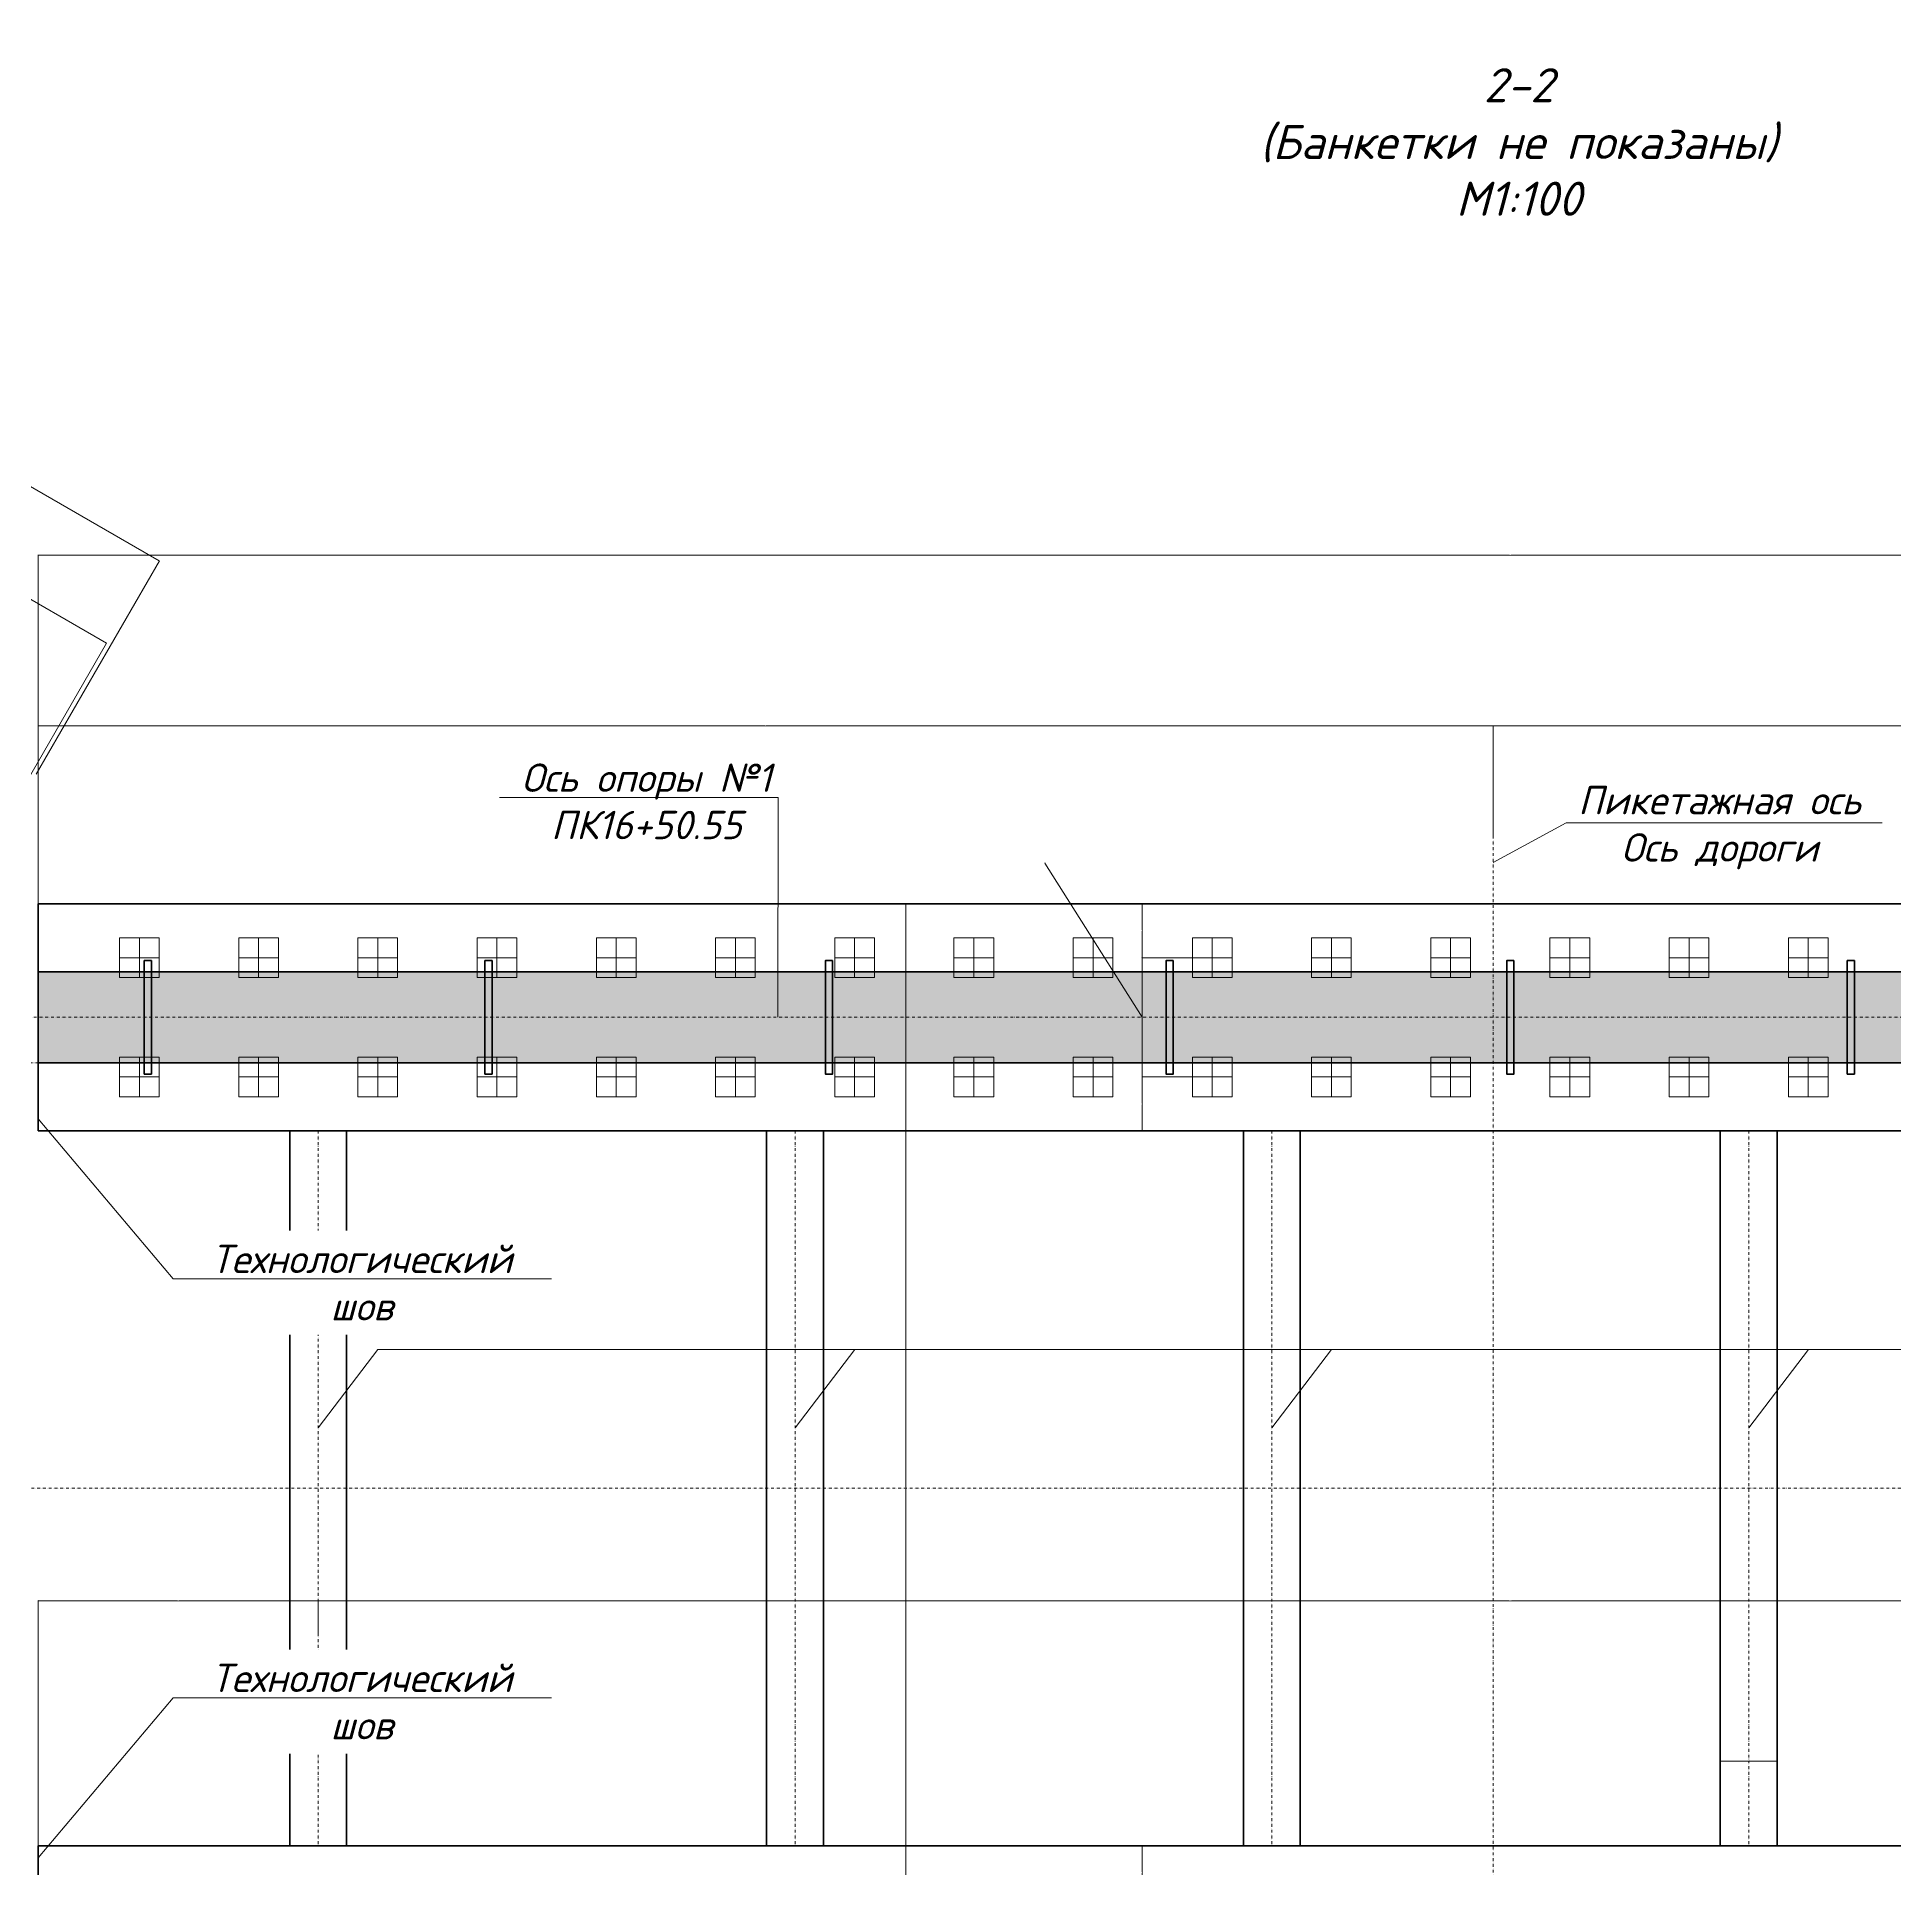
# Model space of a CAD drawing. Header units: millimetres. Extents: x 42180 to 91097, y 36501 to 62073.
# Drawn here: x 53112 to 69475, y 45934 to 62073 of the extents above; entities that cross this region are included whole.
import ezdxf
from ezdxf import colors
from ezdxf.entities.mleader import LeaderData, LeaderLine
from ezdxf.math import Vec2, Vec3

# ---------------------------------------------------------------- set-up
doc = ezdxf.new("R2010")
doc.units = ezdxf.units.MM
doc.linetypes.add('DASHDOT', pattern=[25.4, 12.7, -6.35, 0, -6.35])
doc.linetypes.add('DASHED', pattern=[19.05, 12.7, -6.35])
for name, color, linetype, lineweight in [('$Выноски', 5, 'Continuous', 13), ('$Оси', 1, 'DASHDOT', 13), ('$Пунктир', 3, 'DASHED', 13), ('$Размеры', 5, 'Continuous', 13), ('$Слои конструкции', 7, 'Continuous', 35), ('$Тонкие', 8, 'Continuous', 13)]:
    doc.layers.add(name, color=color, linetype=linetype, lineweight=lineweight)
doc.styles.add('@ТРАНСПРОЕКТ', font='isocpeur.ttf', dxfattribs={"oblique": 15})
doc.styles.get("Standard").update_dxf_attribs({"font": ''})
doc.styles.get('Standard').set_extended_font_data('Arial')
doc.dimstyles.new('@TN  1-100', dxfattribs={"dimscale": 100, "dimtxt": 2.5, "dimasz": 1.5, "dimexe": 0.7, "dimexo": 1, "dimgap": 0.5, "dimtad": 1, "dimdec": 0, "dimzin": 0, "dimdsep": 46, "dimtxsty": '@ТРАНСПРОЕКТ', "dimblk": 'OBLIQUE', "dimcen": 0, "dimclrd": 256, "dimclre": 256, "dimclrt": 256, "dimaunit": 1, "dimadec": 3, "dimazin": 0, "dimtfac": 1, "dimtdec": 0, "dimtofl": 0, "dimtmove": 0, "dimatfit": 3, "dimfxl": 1, "dimtolj": 1, "dimtzin": 0, "dimlwd": 13, "dimlwe": 13, "dimarcsym": 0})
doc.dimstyles.new('@TN  1-100$0', dxfattribs={"dimscale": 100, "dimtxt": 2.5, "dimasz": 1.5, "dimexe": 1, "dimexo": 1, "dimgap": 0.75, "dimtad": 1, "dimdec": 0, "dimzin": 0, "dimdsep": 46, "dimtxsty": '@ТРАНСПРОЕКТ', "dimblk": 'OBLIQUE', "dimcen": 0, "dimclrd": 5, "dimclre": 5, "dimclrt": 5, "dimaunit": 1, "dimadec": 3, "dimazin": 0, "dimtfac": 1, "dimtdec": 0, "dimtofl": 0, "dimtmove": 0, "dimatfit": 3, "dimfxl": 1, "dimtfill": 1, "dimtolj": 1, "dimtzin": 0, "dimlwd": 13, "dimlwe": 13, "dimarcsym": 0})

# ---------------------------------------------------------------- blocks, each defined once
blk = doc.blocks.new('A$C11282C60')
at = {"layer": '$Оси', "ltscale": 0.5}
for points in [[(0.175, 0.35), (0.175, 0)], [(0, 0.175), (0.35, 0.175)]]:
    blk.add_lwpolyline(points, dxfattribs=at)
at = {"layer": '$Пунктир', "ltscale": 0.5}
blk.add_lwpolyline([(0, 0), (0.35, 0), (0.35, 0.35), (0, 0.35)], close=True, dxfattribs=at)
blk = doc.blocks.new('_NONE')
blk = doc.blocks.new('_Oblique')
at = {"color": 0, "linetype": 'ByBlock', "lineweight": -2}
blk.add_line((-0.5, -0.5), (0.5, 0.5), dxfattribs=at)
blk = doc.blocks.new('*D95')
at = {"layer": '$Размеры', "color": 5, "linetype": 'Continuous', "lineweight": 13}
for p, q in [((55587.832885, 48001.984121), (55587.832885, 48297.351015)), ((55587.832885, 48296.351015), (76587.832886, 48296.351015)), ((76587.832886, 47863.269619), (76587.832886, 48297.351015))]:
    blk.add_line(p, q, dxfattribs=at)
at = {"layer": 'Defpoints', "color": 0, "ltscale": 100}
for p in [(76587.832886, 48296.351015), (55587.832885, 48000.984121), (76587.832886, 47862.269619)]:
    blk.add_point(p, dxfattribs=at)
at = {"layer": '$Размеры', "color": 5, "lineweight": 13, "ltscale": 100, "xscale": 1.5, "yscale": 1.5, "zscale": 1.5, "rotation": 180}
blk.add_blockref('_Oblique', (55587.832885, 48296.351015), dxfattribs=at)
at = {"layer": '$Размеры', "color": 5, "lineweight": 13, "ltscale": 100, "xscale": 1.5, "yscale": 1.5, "zscale": 1.5}
blk.add_blockref('_Oblique', (76587.832886, 48296.351015), dxfattribs=at)
at = {"layer": '$Размеры', "color": 5, "ltscale": 100, "insert": (66087.832885, 48298.351015), "char_height": 2.5, "attachment_point": 5, "style": '@ТРАНСПРОЕКТ', "bg_fill": 3, "box_fill_scale": 1.1, "bg_fill_color": 9, "bg_fill_true_color": 13158600, "bg_fill_transparency": 0}
blk.add_mtext('\\A1;5х4200=21000', dxfattribs=at)
blk = doc.blocks.new('*D97')
at = {"layer": '$Размеры', "color": 5, "linetype": 'Continuous', "lineweight": 13}
for p, q in [((53122.832885, 46137.976508), (53122.832885, 48297.351015)), ((55587.832885, 48296.351015), (53122.832885, 48296.351015)), ((55587.832885, 48001.984121), (55587.832885, 48297.351015))]:
    blk.add_line(p, q, dxfattribs=at)
at = {"layer": 'Defpoints', "color": 0, "ltscale": 100}
for p in [(53122.832885, 48296.351015), (55587.832885, 48000.984121), (53122.832885, 46136.976508)]:
    blk.add_point(p, dxfattribs=at)
at = {"layer": '$Размеры', "color": 5, "lineweight": 13, "ltscale": 100, "xscale": 1.5, "yscale": 1.5, "zscale": 1.5, "rotation": 180}
blk.add_blockref('_Oblique', (53122.832885, 48296.351015), dxfattribs=at)
at = {"layer": '$Размеры', "color": 5, "lineweight": 13, "ltscale": 100, "xscale": 1.5, "yscale": 1.5, "zscale": 1.5}
blk.add_blockref('_Oblique', (55587.832885, 48296.351015), dxfattribs=at)
at = {"layer": '$Размеры', "color": 5, "ltscale": 100, "insert": (54355.332885, 48298.351015), "char_height": 2.5, "attachment_point": 5, "style": '@ТРАНСПРОЕКТ', "bg_fill": 3, "box_fill_scale": 1.1, "bg_fill_color": 9, "bg_fill_true_color": 13158600, "bg_fill_transparency": 0}
blk.add_mtext('\\A1;2465', dxfattribs=at)
blk = doc.blocks.new('*D98')
at = {"layer": '$Размеры', "color": 5, "linetype": 'Continuous', "lineweight": 13}
for p, q in [((53122.832885, 54437.976508), (53122.832885, 56006.040696)), ((65937.832885, 56005.040696), (53122.832885, 56005.040696)), ((65937.832885, 55037.976508), (65937.832885, 56006.040696))]:
    blk.add_line(p, q, dxfattribs=at)
at = {"layer": 'Defpoints', "color": 0, "ltscale": 100}
for p in [(53122.832885, 56005.040696), (65937.832885, 55036.976508), (53122.832885, 54436.976508)]:
    blk.add_point(p, dxfattribs=at)
at = {"layer": '$Размеры', "color": 5, "lineweight": 13, "ltscale": 100, "xscale": 1.5, "yscale": 1.5, "zscale": 1.5, "rotation": 180}
blk.add_blockref('_Oblique', (53122.832885, 56005.040696), dxfattribs=at)
at = {"layer": '$Размеры', "color": 5, "lineweight": 13, "ltscale": 100, "xscale": 1.5, "yscale": 1.5, "zscale": 1.5}
blk.add_blockref('_Oblique', (65937.832885, 56005.040696), dxfattribs=at)
at = {"layer": '$Размеры', "color": 5, "ltscale": 100, "insert": (59530.332885, 56007.040696), "char_height": 2.5, "attachment_point": 5, "style": '@ТРАНСПРОЕКТ', "bg_fill": 3, "box_fill_scale": 1.1, "bg_fill_color": 9, "bg_fill_true_color": 13158600, "bg_fill_transparency": 0}
blk.add_mtext('\\A1;12815', dxfattribs=at)
blk = doc.blocks.new('*D99')
at = {"layer": '$Размеры', "color": 5, "linetype": 'Continuous', "lineweight": 13}
for p, q in [((65937.832885, 55037.976508), (65937.832885, 56006.040696)), ((65937.832885, 56005.040696), (79052.832885, 56005.040696)), ((79052.832885, 54437.976508), (79052.832885, 56006.040696))]:
    blk.add_line(p, q, dxfattribs=at)
at = {"layer": 'Defpoints', "color": 0, "ltscale": 100}
for p in [(79052.832885, 56005.040696), (65937.832885, 55036.976508), (79052.832885, 54436.976508)]:
    blk.add_point(p, dxfattribs=at)
at = {"layer": '$Размеры', "color": 5, "lineweight": 13, "ltscale": 100, "xscale": 1.5, "yscale": 1.5, "zscale": 1.5, "rotation": 180}
blk.add_blockref('_Oblique', (65937.832885, 56005.040696), dxfattribs=at)
at = {"layer": '$Размеры', "color": 5, "lineweight": 13, "ltscale": 100, "xscale": 1.5, "yscale": 1.5, "zscale": 1.5}
blk.add_blockref('_Oblique', (79052.832885, 56005.040696), dxfattribs=at)
at = {"layer": '$Размеры', "color": 5, "ltscale": 100, "insert": (72495.332885, 56007.040696), "char_height": 2.5, "attachment_point": 5, "style": '@ТРАНСПРОЕКТ', "bg_fill": 3, "box_fill_scale": 1.1, "bg_fill_color": 9, "bg_fill_true_color": 13158600, "bg_fill_transparency": 0}
blk.add_mtext('\\A1;13115', dxfattribs=at)
blk = doc.blocks.new('*D102')
at = {"layer": '$Размеры', "color": 5, "linetype": 'Continuous', "lineweight": 13}
for p, q in [((63311.832885, 46136.976508), (62843.396383, 46136.976508)), ((62844.396383, 45661.976508), (62844.396383, 46136.976508)), ((63286.832885, 45661.976508), (62843.396383, 45661.976508))]:
    blk.add_line(p, q, dxfattribs=at)
at = {"layer": 'Defpoints', "color": 0, "ltscale": 100}
for p in [(62844.396383, 46136.976508), (63312.832885, 46136.976508), (63287.832885, 45661.976508)]:
    blk.add_point(p, dxfattribs=at)
at = {"layer": '$Размеры', "color": 5, "lineweight": 13, "ltscale": 100, "xscale": 1.5, "yscale": 1.5, "zscale": 1.5}
for p, rotation in [((62844.396383, 46136.976508), 90), ((62844.396383, 45661.976508), 270)]:
    blk.add_blockref('_Oblique', p, dxfattribs=dict(at, rotation=rotation))
at = {"layer": '$Размеры', "color": 5, "ltscale": 100, "insert": (62842.396383, 45899.476508), "char_height": 2.5, "attachment_point": 5, "rotation": 90, "style": '@ТРАНСПРОЕКТ', "bg_fill": 3, "box_fill_scale": 1.1, "bg_fill_color": 9, "bg_fill_true_color": 13158600, "bg_fill_transparency": 0}
blk.add_mtext('\\A1;475', dxfattribs=at)
blk = doc.blocks.new('*D103')
at = {"layer": '$Размеры', "color": 5, "linetype": 'Continuous', "lineweight": 13}
for p, q in [((61989.690398, 54802.143879), (61989.690398, 54794.393879)), ((61989.690398, 54794.393879), (62844.396383, 53436.976508)), ((63286.832885, 53961.976508), (62843.396383, 53961.976508)), ((62844.396383, 52911.976508), (62844.396383, 53961.976508)), ((63286.832885, 52911.976508), (62843.396383, 52911.976508))]:
    blk.add_line(p, q, dxfattribs=at)
at = {"layer": 'Defpoints', "color": 0, "ltscale": 100}
for p in [(62844.396383, 53961.976508), (63287.832885, 53961.976508), (63287.832885, 52911.976508)]:
    blk.add_point(p, dxfattribs=at)
at = {"layer": '$Размеры', "color": 5, "lineweight": 13, "ltscale": 100, "xscale": 1.5, "yscale": 1.5, "zscale": 1.5}
for p, rotation in [((62844.396383, 53961.976508), 90), ((62844.396383, 52911.976508), 270)]:
    blk.add_blockref('_Oblique', p, dxfattribs=dict(at, rotation=rotation))
at = {"layer": '$Размеры', "color": 5, "ltscale": 100, "insert": (61987.690398, 54798.268879), "char_height": 2.5, "attachment_point": 5, "rotation": 89.9999999998, "style": '@ТРАНСПРОЕКТ', "bg_fill": 3, "box_fill_scale": 1.1, "bg_fill_color": 9, "bg_fill_true_color": 13158600, "bg_fill_transparency": 0}
blk.add_mtext('\\A1;1050', dxfattribs=at)
blk = doc.blocks.new('*D104')
at = {"layer": '$Размеры', "color": 5, "linetype": 'Continuous', "lineweight": 13}
for p, q in [((63311.832885, 54436.976508), (62843.396383, 54436.976508)), ((62844.396383, 53961.976508), (62844.396383, 54436.976508)), ((63286.832885, 53961.976508), (62843.396383, 53961.976508))]:
    blk.add_line(p, q, dxfattribs=at)
at = {"layer": 'Defpoints', "color": 0, "ltscale": 100}
for p in [(62844.396383, 54436.976508), (63312.832885, 54436.976508), (63287.832885, 53961.976508)]:
    blk.add_point(p, dxfattribs=at)
at = {"layer": '$Размеры', "color": 5, "lineweight": 13, "ltscale": 100, "xscale": 1.5, "yscale": 1.5, "zscale": 1.5}
for p, rotation in [((62844.396383, 54436.976508), 90), ((62844.396383, 53961.976508), 270)]:
    blk.add_blockref('_Oblique', p, dxfattribs=dict(at, rotation=rotation))
at = {"layer": '$Размеры', "color": 5, "ltscale": 100, "insert": (62842.396383, 54199.476508), "char_height": 2.5, "attachment_point": 5, "rotation": 89.9999999998, "style": '@ТРАНСПРОЕКТ', "bg_fill": 3, "box_fill_scale": 1.1, "bg_fill_color": 9, "bg_fill_true_color": 13158600, "bg_fill_transparency": 0}
blk.add_mtext('\\A1;475', dxfattribs=at)
blk = doc.blocks.new('*D105')
at = {"layer": '$Размеры', "color": 5, "linetype": 'Continuous', "lineweight": 13}
for p, q in [((63286.832885, 52911.976508), (62843.396383, 52911.976508)), ((62844.396383, 52911.976508), (62844.396383, 52436.976508)), ((63311.832885, 52436.976508), (62843.396383, 52436.976508))]:
    blk.add_line(p, q, dxfattribs=at)
at = {"layer": 'Defpoints', "color": 0, "ltscale": 100}
for p in [(63287.832885, 52911.976508), (62844.396383, 52436.976508), (63312.832885, 52436.976508)]:
    blk.add_point(p, dxfattribs=at)
at = {"layer": '$Размеры', "color": 5, "lineweight": 13, "ltscale": 100, "xscale": 1.5, "yscale": 1.5, "zscale": 1.5}
for p, rotation in [((62844.396383, 52911.976508), 90), ((62844.396383, 52436.976508), 270)]:
    blk.add_blockref('_Oblique', p, dxfattribs=dict(at, rotation=rotation))
at = {"layer": '$Размеры', "color": 5, "ltscale": 100, "insert": (62842.396383, 52674.476508), "char_height": 2.5, "attachment_point": 5, "rotation": 89.9999999998, "style": '@ТРАНСПРОЕКТ', "bg_fill": 3, "box_fill_scale": 1.1, "bg_fill_color": 9, "bg_fill_true_color": 13158600, "bg_fill_transparency": 0}
blk.add_mtext('\\A1;475', dxfattribs=at)
blk = doc.blocks.new('*D106')
at = {"layer": '$Размеры', "color": 5, "linetype": 'Continuous', "lineweight": 13}
for p, q in [((61669.105766, 54436.976508), (60763.749849, 54436.976508)), ((60764.749849, 54436.976508), (60764.749849, 44136.976508)), ((61669.105766, 44136.976508), (60763.749849, 44136.976508))]:
    blk.add_line(p, q, dxfattribs=at)
at = {"layer": 'Defpoints', "color": 0, "ltscale": 100}
for p in [(61670.105766, 54436.976508), (60764.749849, 44136.976508), (61670.105766, 44136.976508)]:
    blk.add_point(p, dxfattribs=at)
at = {"layer": '$Размеры', "color": 5, "lineweight": 13, "ltscale": 100, "xscale": 1.5, "yscale": 1.5, "zscale": 1.5}
for p, rotation in [((60764.749849, 54436.976508), 90), ((60764.749849, 44136.976508), 270)]:
    blk.add_blockref('_Oblique', p, dxfattribs=dict(at, rotation=rotation))
at = {"layer": '$Размеры', "color": 5, "ltscale": 100, "insert": (60762.749849, 49286.976508), "char_height": 2.5, "attachment_point": 5, "rotation": 90, "style": '@ТРАНСПРОЕКТ', "bg_fill": 3, "box_fill_scale": 1.1, "bg_fill_color": 9, "bg_fill_true_color": 13158600, "bg_fill_transparency": 0}
blk.add_mtext('\\A1;10300', dxfattribs=at)
blk = doc.blocks.new('*D108')
at = {"layer": '$Размеры', "color": 5, "linetype": 'Continuous', "lineweight": 13}
for p, q in [((67937.832885, 47285.823713), (67937.832885, 46882.63525)), ((68437.832885, 47285.823713), (68437.832885, 46882.63525)), ((67937.832885, 46883.63525), (68437.832885, 46883.63525))]:
    blk.add_line(p, q, dxfattribs=at)
at = {"layer": 'Defpoints', "color": 0, "ltscale": 100}
for p in [(67937.832885, 47286.823713), (68437.832885, 47286.823713), (68437.832885, 46883.63525)]:
    blk.add_point(p, dxfattribs=at)
at = {"layer": '$Размеры', "color": 5, "lineweight": 13, "ltscale": 100, "xscale": 1.5, "yscale": 1.5, "zscale": 1.5, "rotation": 180}
blk.add_blockref('_Oblique', (67937.832885, 46883.63525), dxfattribs=at)
at = {"layer": '$Размеры', "color": 5, "lineweight": 13, "ltscale": 100, "xscale": 1.5, "yscale": 1.5, "zscale": 1.5}
blk.add_blockref('_Oblique', (68437.832885, 46883.63525), dxfattribs=at)
at = {"layer": '$Размеры', "color": 5, "ltscale": 100, "insert": (68187.832885, 46885.63525), "char_height": 2.5, "attachment_point": 5, "style": '@ТРАНСПРОЕКТ', "bg_fill": 3, "box_fill_scale": 1.1, "bg_fill_color": 9, "bg_fill_true_color": 13158600, "bg_fill_transparency": 0}
blk.add_mtext('\\A1;500', dxfattribs=at)
blk = doc.blocks.new('*D136')
at = {"layer": '$Размеры', "color": 5, "linetype": 'Continuous', "lineweight": 13}
blk.add_arc((53102.832885, 53036.976508), 4451.139035, 150, 180, dxfattribs=at)
at = {"layer": 'Defpoints', "color": 0, "ltscale": 100}
for p in [(44009.566145, 58286.976508), (48920.13038, 54559.355718), (48301.227913, 53036.976508), (53102.832885, 53036.976508), (53122.832885, 53036.976508)]:
    blk.add_point(p, dxfattribs=at)
at = {"layer": '$Размеры', "color": 5, "lineweight": 13, "ltscale": 100, "xscale": 1.5, "yscale": 1.5, "zscale": 1.5}
for p, rotation in [((49248.033405, 55262.546025), 60), ((48651.693851, 53036.976508), 270)]:
    blk.add_blockref('_Oblique', p, dxfattribs=dict(at, rotation=rotation))
at = {"layer": '$Размеры', "color": 5, "ltscale": 100, "insert": (48714.020176, 53791.145102), "char_height": 2.5, "attachment_point": 5, "rotation": 80.249586052, "style": '@ТРАНСПРОЕКТ', "bg_fill": 3, "box_fill_scale": 1.1, "bg_fill_color": 9, "bg_fill_true_color": 13158600, "bg_fill_transparency": 0}
blk.add_mtext('\\A1;30%%d', dxfattribs=at)
blk = doc.blocks.new('*D138')
at = {"layer": '$Слои конструкции', "color": 5, "linetype": 'Continuous', "lineweight": 13}
for p, q in [((45110.0656, 60193.098749), (46195.539481, 62073.194661)), ((46195.039481, 62072.328636), (54188.306221, 57457.413932)), ((53103.33234, 55578.184045), (54188.806221, 57458.279958))]:
    blk.add_line(p, q, dxfattribs=at)
at = {"layer": 'Defpoints', "color": 0, "ltscale": 100}
for p in [(45109.5656, 60192.232724), (54188.306221, 57457.413932), (53102.83234, 55577.31802)]:
    blk.add_point(p, dxfattribs=at)
at = {"layer": '$Слои конструкции', "color": 5, "lineweight": 13, "ltscale": 100, "xscale": 1.5, "yscale": 1.5, "zscale": 1.5}
for p, rotation in [((46195.039481, 62072.328636), 150), ((54188.306221, 57457.413932), 330)]:
    blk.add_blockref('_Oblique', p, dxfattribs=dict(at, rotation=rotation))
at = {"layer": '$Слои конструкции', "color": 5, "ltscale": 100, "insert": (50192.672851, 59766.603335), "char_height": 2.5, "attachment_point": 5, "rotation": 330, "style": '@ТРАНСПРОЕКТ', "bg_fill": 3, "box_fill_scale": 1.1, "bg_fill_color": 9, "bg_fill_true_color": 13158600, "bg_fill_transparency": 0}
blk.add_mtext('\\A1;9230', dxfattribs=at)
blk = doc.blocks.new('*D155')
at = {"layer": '$Слои конструкции', "color": 5, "linetype": 'Continuous', "lineweight": 13}
for p, q in [((53122.832885, 54437.976508), (53122.832885, 57510.394266)), ((53122.832885, 57509.394266), (79052.832885, 57509.394266)), ((79052.832885, 54437.976508), (79052.832885, 57510.394266))]:
    blk.add_line(p, q, dxfattribs=at)
at = {"layer": 'Defpoints', "color": 0, "ltscale": 100}
for p in [(79052.832885, 57509.394266), (53122.832885, 54436.976508), (79052.832885, 54436.976508)]:
    blk.add_point(p, dxfattribs=at)
at = {"layer": '$Слои конструкции', "color": 5, "lineweight": 13, "ltscale": 100, "xscale": 1.5, "yscale": 1.5, "zscale": 1.5, "rotation": 180}
blk.add_blockref('_Oblique', (53122.832885, 57509.394266), dxfattribs=at)
at = {"layer": '$Слои конструкции', "color": 5, "lineweight": 13, "ltscale": 100, "xscale": 1.5, "yscale": 1.5, "zscale": 1.5}
blk.add_blockref('_Oblique', (79052.832885, 57509.394266), dxfattribs=at)
at = {"layer": '$Слои конструкции', "color": 5, "ltscale": 100, "insert": (66087.832885, 57511.394266), "char_height": 2.5, "attachment_point": 5, "style": '@ТРАНСПРОЕКТ', "bg_fill": 3, "box_fill_scale": 1.1, "bg_fill_color": 9, "bg_fill_true_color": 13158600, "bg_fill_transparency": 0}
blk.add_mtext('\\A1;25930', dxfattribs=at)
blk = doc.blocks.new('*D161')
at = {"layer": '$Размеры', "color": 5, "linetype": 'Continuous', "lineweight": 13}
for p, q in [((47097.026245, 57256.152182), (48527.909155, 59734.502449)), ((48527.409153, 59733.636425), (53723.555405, 56733.625907)), ((52293.172497, 54256.141664), (53724.055407, 56734.491931))]:
    blk.add_line(p, q, dxfattribs=at)
at = {"layer": 'Defpoints', "color": 0, "ltscale": 100}
for p in [(47096.526243, 57255.286157), (53723.555405, 56733.625907), (52292.672495, 54255.27564)]:
    blk.add_point(p, dxfattribs=at)
at = {"layer": '$Размеры', "color": 5, "lineweight": 13, "ltscale": 100, "xscale": 1.5, "yscale": 1.5, "zscale": 1.5}
for p, rotation in [((48527.409153, 59733.636425), 149.999884), ((53723.555405, 56733.625907), 329.999884)]:
    blk.add_blockref('_Oblique', p, dxfattribs=dict(at, rotation=rotation))
at = {"layer": '$Размеры', "color": 5, "ltscale": 100, "insert": (51126.607283, 58235.579721), "char_height": 2.5, "attachment_point": 5, "rotation": 329.999883554, "style": '@ТРАНСПРОЕКТ', "bg_fill": 3, "box_fill_scale": 1.1, "bg_fill_color": 9, "bg_fill_true_color": 13158600, "bg_fill_transparency": 0}
blk.add_mtext('\\A1;2х3000 (поз.8)', dxfattribs=at)

msp = doc.modelspace()

# ---------------------------------------------------------------- hatches: boundary and pattern name
at = {"layer": '$Тонкие'}
h = msp.add_hatch(dxfattribs=at)
h.set_pattern_fill('ANSI35', color=256, scale=1000)
h.set_pattern_definition([(45, (59770.57, 43105.63), (-176.7767, 176.7767), []), (45, (59947.35, 43105.63), (-176.7767, 176.7767), [312.5, -62.5, 0, -62.5])])
h.paths.add_polyline_path([(53122.832885, 53036.976508), (79052.832885, 53036.976508), (79052.832885, 53836.976508), (53122.832885, 53836.976508)])

# ---------------------------------------------------------------- linework, layer by layer
at = {"layer": '$Выноски'}
for points in [[(59787.832885, 49819.156756), (60313.804415, 50510.484124), (60597.784636, 50510.484124)], [(63987.832885, 49819.156756), (64513.804415, 50510.484124), (64797.784636, 50510.484124)], [(68187.832885, 49819.156756), (68713.804415, 50510.484124), (68997.784636, 50510.484124)]]:
    msp.add_lwpolyline(points, dxfattribs=at)
at = {"layer": '$Оси', "ltscale": 2}
msp.add_line((55587.832885, 52436.976508), (55587.832885, 46136.976508), dxfattribs=at)
for points in [[(65937.832885, 55036.976508), (65937.832885, 43536.976508)], [(50181.01729, 53436.976508), (79052.832885, 53436.976508)], [(53122.832885, 53036.976508), (48301.227913, 53036.976508)], [(47055.406888, 49286.976508), (78752.832885, 49286.976508)]]:
    msp.add_lwpolyline(points, dxfattribs=at)
at = {"layer": '$Слои конструкции'}
for points in [[(53122.832885, 52436.976508), (79052.832885, 52436.976508), (79052.832885, 54436.976508), (53122.832885, 54436.976508)], [(53122.832885, 53036.976508), (79052.832885, 53036.976508), (79052.832885, 53836.976508), (53122.832885, 53836.976508)], [(54119.332885, 53936.976508), (54119.332885, 52936.976508), (54056.332885, 52936.976508), (54056.332885, 53936.976508)], [(57119.332885, 53936.976508), (57119.332885, 52936.976508), (57056.332885, 52936.976508), (57056.332885, 53936.976508)], [(60119.332885, 53936.976508), (60119.332885, 52936.976508), (60056.332885, 52936.976508), (60056.332885, 53936.976508)], [(66119.332885, 53936.976508), (66119.332885, 52936.976508), (66056.332885, 52936.976508), (66056.332885, 53936.976508)], [(69119.332885, 53936.976508), (69119.332885, 52936.976508), (69056.332885, 52936.976508), (69056.332885, 53936.976508)], [(55337.832885, 52436.976508), (55337.832885, 46136.976508), (55837.832885, 46136.976508), (55837.832885, 52436.976508)], [(59537.832885, 52436.976508), (59537.832885, 46136.976508), (60037.832885, 46136.976508), (60037.832885, 52436.976508)], [(63737.832885, 52436.976508), (63737.832885, 46136.976508), (64237.832885, 46136.976508), (64237.832885, 52436.976508)], [(68437.832885, 52436.976508), (68437.832885, 46136.976508), (67937.832885, 46136.976508), (67937.832885, 52436.976508)]]:
    msp.add_lwpolyline(points, close=True, dxfattribs=at)

# ---------------------------------------------------------------- block references
at = {"color": 4, "xscale": 1000, "yscale": 1000, "zscale": 1000}
for p in [(53837.832884, 53786.976508), (54887.832884, 53786.976508), (55937.832884, 53786.976508), (56987.832885, 53786.976508), (58037.832885, 53786.976508), (59087.832885, 53786.976508), (60137.832885, 53786.976508), (61187.832885, 53786.976508), (62237.832885, 53786.976508), (63287.832885, 53786.976508), (64337.832885, 53786.976508), (65387.832885, 53786.976508), (66437.832885, 53786.976508), (67487.832885, 53786.976508), (68537.832885, 53786.976508), (53837.832884, 52736.976508), (54887.832884, 52736.976508), (55937.832884, 52736.976508), (56987.832885, 52736.976508), (58037.832885, 52736.976508), (59087.832885, 52736.976508), (60137.832885, 52736.976508), (61187.832885, 52736.976508), (62237.832885, 52736.976508), (63287.832885, 52736.976508), (64337.832885, 52736.976508), (65387.832885, 52736.976508), (66437.832885, 52736.976508), (67487.832885, 52736.976508), (68537.832885, 52736.976508)]:
    msp.add_blockref('A$C11282C60', p, dxfattribs=at)

# ---------------------------------------------------------------- texts
at = {"layer": '$Выноски', "insert": (63331.688707, 61799.713522), "char_height": 300, "attachment_point": 1}
msp.add_mtext_dynamic_manual_height_columns('\\pxqc;{\\fISOCPEUR|b0|i0|c204|p34;\\Q15;2-2\\P(Банкетки не показаны)\\PМ1:100}', width=5659.428516, gutter_width=12.5, heights=[0], dxfattribs=at)

# ---------------------------------------------------------------- dimensions: what is measured, and where the dimension line sits
at = {"layer": '$Размеры', "color": 1}
dim = msp.add_linear_dim(base=(62844.396383, 46136.976508), p1=(63287.832885, 45661.976508), p2=(63312.832885, 46136.976508), angle=90, dimstyle='@TN  1-100$0', override={"dimscale": 1}, dxfattribs=at)
dim.commit()
dim.dimension.update_dxf_attribs({"geometry": '*D102', "text_midpoint": (62842.396383, 45899.476508)})

# ---------------------------------------------------------------- leaders
at = {"layer": '$Выноски'}
ml = msp.add_multileader_mtext('Standard', dxfattribs=at)
ml.set_content('Ось опоры №1\\PПК16+50.55', color=256, style='@ТРАНСПРОЕКТ')
ml.set_leader_properties(color=256, linetype='ByLayer', lineweight=13)
ml.set_arrow_properties(name='NONE')
ml.build(insert=Vec2(0, 0))
ml.multileader.update_dxf_attribs({"text_left_attachment_type": 6, "text_right_attachment_type": 6, "dogleg_length": 0.293246, "arrow_head_size": 200, "scale": 100})
ctx = ml.context
ctx.base_point, ctx.scale, ctx.char_height, ctx.arrow_head_size, ctx.landing_gap_size, ctx.plane_origin = Vec3(57349.533717, 55372.949372), 100, 250, 200, 12.5, Vec3(62155.393712, 54723.859837)
ctx.left_attachment, ctx.right_attachment, ctx.text_align_type = 6, 6, 1
notes = []
notes.append((ctx, [(0, (1, 1, 0), (59640.28479, 55372.949372), (-1, 0), 29.324571, [(0, [(59637.832885, 53436.976508)], 0, [])])]))
ctx.mtext.insert, ctx.mtext.rotation, ctx.mtext.alignment, ctx.mtext.flow_direction = Vec3(58479.021015, 55672.949372), 6.283185, 2, 5
ml = msp.add_multileader_mtext('Standard', dxfattribs=at)
ml.set_content('Пикетажная ось\\PОсь дороги', color=256, style='@ТРАНСПРОЕКТ')
ml.set_leader_properties(color=256, linetype='ByLayer', lineweight=13)
ml.set_arrow_properties(name='NONE')
ml.build(insert=Vec2(0, 0))
ml.multileader.update_dxf_attribs({"text_left_attachment_type": 6, "text_right_attachment_type": 6, "dogleg_length": 0.293246, "arrow_head_size": 200, "scale": 100})
ctx = ml.context
ctx.base_point, ctx.scale, ctx.char_height, ctx.arrow_head_size, ctx.landing_gap_size, ctx.plane_origin = Vec3(66623.161045, 55150.142783), 100, 250, 200, 12.5, Vec3(65937.832885, 54800.309361)
ctx.left_attachment, ctx.right_attachment, ctx.text_align_type = 6, 6, 1
notes.append((ctx, [(0, (1, 1, 0), (66581.336474, 55150.142783), (1, 0), 29.324571, [(0, [(65937.832885, 54800.309361)], 0, [])])]))
ctx.mtext.insert, ctx.mtext.rotation, ctx.mtext.alignment, ctx.mtext.flow_direction = Vec3(67931.654694, 55475.142783), 6.283185, 2, 5
for ctx, leaders in notes:
    for number, flags, end, landing, length, lines in leaders:
        leader = LeaderData()
        leader.index, (leader.has_last_leader_line, leader.has_dogleg_vector, leader.attachment_direction) = number, flags
        leader.last_leader_point, leader.dogleg_vector, leader.dogleg_length = Vec3(end), Vec3(landing), length
        for number, points, colour, breaks in lines:
            line = LeaderLine()
            line.index, line.vertices, line.color, line.breaks = number, Vec3.list(points), colors.encode_raw_color(colour), breaks
            leader.lines.append(line)
        ctx.leaders.append(leader)

# ---------------------------------------------------------------- next in the draw order: dimensions: what is measured, and where the dimension line sits
at = {"layer": '$Размеры', "color": 1}
dim = msp.add_linear_dim(base=(53122.832885, 56005.040696), p1=(65937.832885, 55036.976508), p2=(53122.832885, 54436.976508), dimstyle='@TN  1-100$0', override={"dimscale": 1}, dxfattribs=at)
dim.commit()
dim.dimension.update_dxf_attribs({"geometry": '*D98', "text_midpoint": (59530.332885, 56007.040696)})
dim = msp.add_linear_dim(base=(76587.832886, 48296.351015), p1=(55587.832885, 48000.984121), p2=(76587.832886, 47862.269619), text='5х4200=<>', dimstyle='@TN  1-100$0', override={"dimscale": 1}, dxfattribs=at)
dim.commit()
dim.dimension.update_dxf_attribs({"geometry": '*D95', "text_midpoint": (66087.832885, 48298.351015)})

# ---------------------------------------------------------------- next in the draw order: leaders
at = {"layer": '$Выноски'}
ml = msp.add_multileader_mtext('Standard', dxfattribs=at)
ml.set_content('Технологический\\Pшов', color=256, style='@ТРАНСПРОЕКТ')
ml.set_leader_properties(color=256, linetype='ByLayer', lineweight=13)
ml.set_arrow_properties(name='NONE')
ml.build(insert=Vec2(0, 0))
ml.multileader.update_dxf_attribs({"text_left_attachment_type": 6, "text_right_attachment_type": 6, "dogleg_length": 3.472696, "arrow_head_size": 200, "scale": 100})
ctx = ml.context
ctx.base_point, ctx.scale, ctx.char_height, ctx.arrow_head_size, ctx.landing_gap_size, ctx.plane_origin = Vec3(54637.788809, 51132.616887), 100, 250, 200, 12.5, Vec3(53442.20092, 50343.583098)
ctx.left_attachment, ctx.right_attachment, ctx.text_align_type = 6, 6, 1
notes = []
notes.append((ctx, [(0, (1, 1, 0), (54311.512903, 51132.616887), (1, 0), 347.269555, [(0, [(53122.832885, 52543.657061)], 0, [])])]))
ctx.mtext.insert, ctx.mtext.alignment, ctx.mtext.flow_direction = Vec3(55971.282459, 51432.616887), 2, 5
ctx.mtext.has_bg_fill, ctx.mtext.bg_color, ctx.mtext.bg_scale_factor, ctx.mtext.bg_transparency, ctx.mtext.use_window_bg_color = 1, -1027028792, 1.5, 0, 1
for ctx, leaders in notes:
    for number, flags, end, landing, length, lines in leaders:
        leader = LeaderData()
        leader.index, (leader.has_last_leader_line, leader.has_dogleg_vector, leader.attachment_direction) = number, flags
        leader.last_leader_point, leader.dogleg_vector, leader.dogleg_length = Vec3(end), Vec3(landing), length
        for number, points, colour, breaks in lines:
            line = LeaderLine()
            line.index, line.vertices, line.color, line.breaks = number, Vec3.list(points), colors.encode_raw_color(colour), breaks
            leader.lines.append(line)
        ctx.leaders.append(leader)

# ---------------------------------------------------------------- next in the draw order: linework, layer by layer
at = {"layer": '$Оси', "ltscale": 2}
for p, q in [((59787.832885, 52436.976508), (59787.832885, 46136.976508)), ((63987.832885, 52436.976508), (63987.832885, 46136.976508)), ((68187.832885, 52436.976508), (68187.832885, 46136.976508))]:
    msp.add_line(p, q, dxfattribs=at)

# ---------------------------------------------------------------- next in the draw order: dimensions: what is measured, and where the dimension line sits
at = {"layer": '$Размеры', "color": 1}
dim = msp.add_angular_dim_2l(base=(48920.13038, 54559.355718), line1=((53122.832885, 53036.976508), (48301.227913, 53036.976508)), line2=((44009.566145, 58286.976508), (53102.832885, 53036.976508)), dimstyle='@TN  1-100', override={"dimscale": 1, "dimexe": 1, "dimgap": 0.75, "dimclrd": 5, "dimclre": 5, "dimclrt": 5, "dimadec": 0, "dimtfill": 1}, dxfattribs=at)
dim.commit()
dim.dimension.update_dxf_attribs({"geometry": '*D136', "text_midpoint": (48715.991286, 53790.806389), "dimtype": 162})
for base, p1, p2, picture, middle in [((79052.832885, 56005.040696), (65937.832885, 55036.976508), (79052.832885, 54436.976508), '*D99', (72495.332885, 56007.040696)), ((53122.832885, 48296.351015), (55587.832885, 48000.984121), (53122.832885, 46136.976508), '*D97', (54355.332885, 48298.351015))]:
    dim = msp.add_linear_dim(base=base, p1=p1, p2=p2, dimstyle='@TN  1-100$0', override={"dimscale": 1}, dxfattribs=at)
    dim.commit()
    dim.dimension.update_dxf_attribs({"geometry": picture, "text_midpoint": middle})
dim = msp.add_linear_dim(base=(62844.396383, 53961.976508), p1=(63287.832885, 52911.976508), p2=(63287.832885, 53961.976508), angle=90, dimstyle='@TN  1-100$0', override={"dimscale": 1, "dimtmove": 1}, dxfattribs=at)
dim.commit()
dim.dimension.update_dxf_attribs({"geometry": '*D103', "text_midpoint": (61989.690398, 54795.143879), "dimtype": 160})
dim = msp.add_linear_dim(base=(60764.749849, 44136.976508), p1=(61670.105766, 54436.976508), p2=(61670.105766, 44136.976508), angle=90, dimstyle='@TN  1-100$0', override={"dimscale": 1}, dxfattribs=at)
dim.commit()
dim.dimension.update_dxf_attribs({"geometry": '*D106', "text_midpoint": (60762.749849, 49286.976508)})

# ---------------------------------------------------------------- next in the draw order: linework, layer by layer
at = {"layer": '$Выноски'}
msp.add_lwpolyline([(55587.832885, 49819.156756), (56113.804415, 50510.484124), (77113.804416, 50510.484124)], dxfattribs=at)

# ---------------------------------------------------------------- next in the draw order: dimensions: what is measured, and where the dimension line sits
at = {"layer": '$Размеры', "color": 1}
for base, p1, p2, picture, middle in [((62844.396383, 54436.976508), (63287.832885, 53961.976508), (63312.832885, 54436.976508), '*D104', (62842.396383, 54199.476508)), ((62844.396383, 52436.976508), (63287.832885, 52911.976508), (63312.832885, 52436.976508), '*D105', (62842.396383, 52674.476508))]:
    dim = msp.add_linear_dim(base=base, p1=p1, p2=p2, angle=270, dimstyle='@TN  1-100$0', override={"dimscale": 1}, dxfattribs=at)
    dim.commit()
    dim.dimension.update_dxf_attribs({"geometry": picture, "text_midpoint": middle})
dim = msp.add_linear_dim(base=(68437.832885, 46883.63525), p1=(67937.832885, 47286.823713), p2=(68437.832885, 47286.823713), dimstyle='@TN  1-100$0', override={"dimscale": 1}, dxfattribs=at)
dim.commit()
dim.dimension.update_dxf_attribs({"geometry": '*D108', "text_midpoint": (68187.832885, 46885.63525)})
at = {"layer": '$Слои конструкции'}
dim = msp.add_aligned_dim(p1=(45109.5656, 60192.232724), p2=(53102.83234, 55577.31802), distance=2170.947762, dimstyle='@TN  1-100$0', override={"dimscale": 1}, dxfattribs=at)
dim.commit()
dim.dimension.update_dxf_attribs({"geometry": '*D138', "text_midpoint": (50192.672851, 59766.603335)})

# ---------------------------------------------------------------- next in the draw order: leaders
at = {"layer": '$Выноски'}
ml = msp.add_multileader_mtext('Standard', dxfattribs=at)
ml.set_content('Технологический\\Pшов', color=256, style='@ТРАНСПРОЕКТ')
ml.set_leader_properties(color=256, linetype='ByLayer', lineweight=13)
ml.set_arrow_properties(name='NONE')
ml.build(insert=Vec2(0, 0))
ml.multileader.update_dxf_attribs({"text_left_attachment_type": 6, "text_right_attachment_type": 6, "dogleg_length": 3.472696, "arrow_head_size": 200, "scale": 100})
ctx = ml.context
ctx.base_point, ctx.scale, ctx.char_height, ctx.arrow_head_size, ctx.landing_gap_size, ctx.plane_origin = Vec3(54637.788809, 47441.336128), 100, 250, 200, 12.5, Vec3(53442.20092, 48230.369918)
ctx.left_attachment, ctx.right_attachment, ctx.text_align_type = 6, 6, 1
notes = []
notes.append((ctx, [(0, (1, 1, 0), (54311.512903, 47441.336128), (1, 0), 347.269555, [(0, [(53122.832885, 46030.295954)], 0, [])])]))
ctx.mtext.insert, ctx.mtext.alignment, ctx.mtext.flow_direction = Vec3(55971.282459, 47741.336128), 2, 5
ctx.mtext.has_bg_fill, ctx.mtext.bg_color, ctx.mtext.bg_scale_factor, ctx.mtext.bg_transparency, ctx.mtext.use_window_bg_color = 1, -1027028792, 1.5, 0, 1
for ctx, leaders in notes:
    for number, flags, end, landing, length, lines in leaders:
        leader = LeaderData()
        leader.index, (leader.has_last_leader_line, leader.has_dogleg_vector, leader.attachment_direction) = number, flags
        leader.last_leader_point, leader.dogleg_vector, leader.dogleg_length = Vec3(end), Vec3(landing), length
        for number, points, colour, breaks in lines:
            line = LeaderLine()
            line.index, line.vertices, line.color, line.breaks = number, Vec3.list(points), colors.encode_raw_color(colour), breaks
            leader.lines.append(line)
        ctx.leaders.append(leader)

# ---------------------------------------------------------------- next in the draw order: linework, layer by layer
at = {"layer": '$Слои конструкции'}
for points in [[(63119.332885, 53936.976508), (63119.332885, 52936.976508), (63056.332885, 52936.976508), (63056.332885, 53936.976508)], [(53122.832885, 46136.976508), (79052.832885, 46136.976508), (79052.832885, 44136.976508), (53122.832885, 44136.976507)]]:
    msp.add_lwpolyline(points, close=True, dxfattribs=at)

# ---------------------------------------------------------------- next in the draw order: dimensions: what is measured, and where the dimension line sits
at = {"layer": '$Слои конструкции', "color": 1}
dim = msp.add_linear_dim(base=(79052.832885, 57509.394266), p1=(53122.832885, 54436.976508), p2=(79052.832885, 54436.976508), dimstyle='@TN  1-100$0', override={"dimscale": 1}, dxfattribs=at)
dim.commit()
dim.dimension.update_dxf_attribs({"geometry": '*D155', "text_midpoint": (66087.832885, 57511.394266)})

# ---------------------------------------------------------------- next in the draw order: dimensions: what is measured, and where the dimension line sits
at = {"layer": '$Размеры'}
dim = msp.add_aligned_dim(p1=(47096.526243, 57255.286157), p2=(52292.672495, 54255.27564), distance=2861.755746, text='2х3000 (поз.8)', dimstyle='@TN  1-100$0', override={"dimscale": 1}, dxfattribs=at)
dim.commit()
dim.dimension.update_dxf_attribs({"geometry": '*D161', "text_midpoint": (51126.607283, 58235.579721)})

doc.saveas('drawing.dxf')
